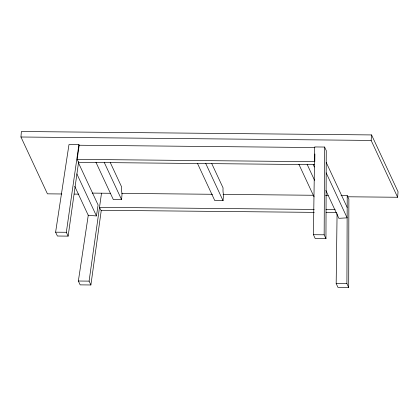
<?xml version="1.0" encoding="UTF-8"?>
<svg xmlns="http://www.w3.org/2000/svg" width="419" height="419" viewBox="0 0 419 419"><rect width="100%" height="100%" fill="white"/><g stroke="black" fill="none" stroke-linecap="round" stroke-linejoin="round"><path stroke-width="0.63" d="M337.07 213.758L336.174 283.543L337.965 287.387L348.702 287.492L348.87 199.145L347.215 195.594L341.019 195.537M325.951 238.652L326.254 150.599L324.599 147.048L314.69 146.949L313.422 234.698L315.214 238.547L325.951 238.652L324.159 234.802L324.599 147.048M348.702 287.492L346.911 283.647L347.215 195.594M314.884 153.977L314.784 161.692L77.175 159.372L79.17 145.236L314.962 147.546M61.823 193.981L47.426 193.84L20.95 137.003L21.374 131.508L371.574 134.928L398.05 191.766L397.626 197.265L347.88 196.778M95.961 162.3L113.334 199.601L121.594 199.68L122.076 193.395A5.038 0.901 -89.4 0 1 121.61 186.905L110.307 162.63M197.417 163.29L214.79 200.591L223.049 200.67L223.537 194.385A5.038 0.901 -89.4 0 1 223.07 187.895L211.763 163.625M397.626 197.265L371.15 140.428L371.574 134.928M88.289 215.078L78.358 281.018L80.149 284.868L90.886 284.972L101.283 210.27M79.448 145.828L78.892 144.644L68.983 144.55L55.607 232.178L57.398 236.023L68.135 236.127L78.631 161.776M90.886 284.972L89.095 281.128L101.508 193.196M68.135 236.127L66.343 232.283L78.892 144.644M74.739 186.308L88.252 215.319L96.449 215.947L98.098 204.985L78.243 162.357M20.95 137.003L371.15 140.428M314.198 164.636L78.552 162.331L77.175 159.372M92.217 193.101L110.653 193.285M121.756 193.389L212.548 194.28M222.997 194.379L313.789 195.27M325.547 195.385L328.156 195.411M74.263 194.102L78.845 194.149M314.213 209.427L99.513 207.326L100.89 210.286L314.281 212.37M325.992 209.542L335.158 209.631M326.066 212.485L336.536 212.59M55.607 232.178L66.343 232.283M313.422 234.698L324.159 234.802M78.358 281.018L89.095 281.128M336.174 283.543L346.911 283.647M326.212 162.42L347.173 207.415M326.176 172.853L347.136 217.849L338.856 218.315L325.893 190.488M313.223 164.615L314.323 166.982M307.137 164.363L314.58 180.348M298.878 164.285L314.046 196.846M205.677 163.373L223.049 200.67M104.221 162.378L121.594 199.68M76.866 173.911L96.449 215.947"/></g></svg>
